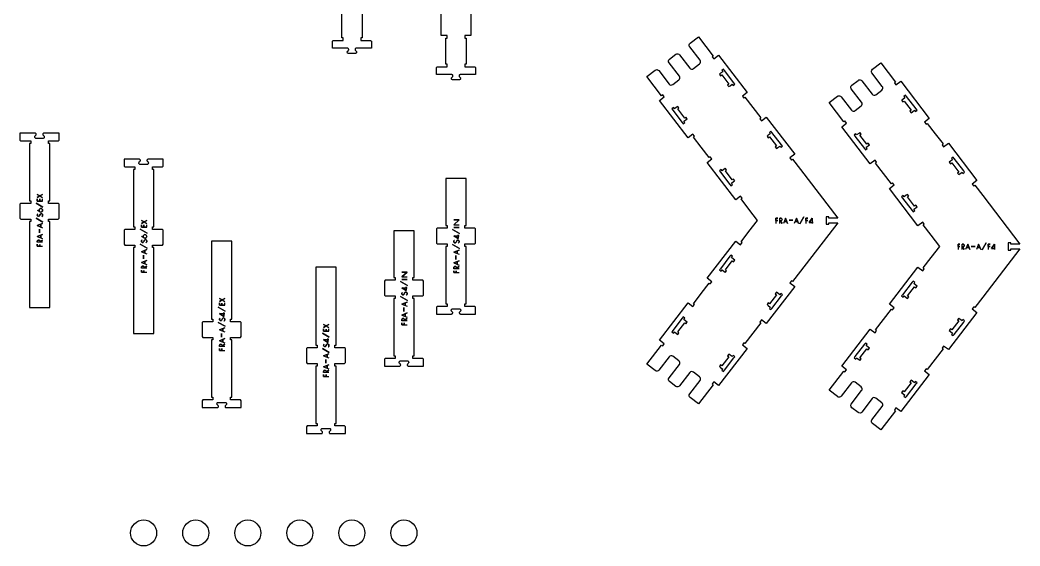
# Model space of a CAD drawing. Extents: x -8400 to 9125, y -4246 to 4193.
# Drawn here: x -6775 to -2933, y -2250 to -231 of the extents above; entities that cross this region are included whole.
import ezdxf

# ---------------------------------------------------------------- set-up
doc = ezdxf.new("R2010")
doc.units = 0
for name, color, linetype in [('CUTS', 7, 'CONTINUOUS'), ('OUTLINES', 7, 'CONTINUOUS'), ('TAGS', 7, 'CONTINUOUS')]:
    doc.layers.add(name, color=color, linetype=linetype)

msp = doc.modelspace()

# ---------------------------------------------------------------- linework, layer by layer
at = {"layer": 'CUTS', "color": 4}
for points in [[(-4069.2, -424.4), (-4072.9, -419.7), (-4079.2, -424.6), (-4075.6, -429.3), (-4083.5, -435.4), (-4088.2, -439.1), (-4083.4, -445.4), (-4078.6, -441.8), (-4051.8, -476.6), (-4056.5, -480.3), (-4051.7, -486.6), (-4046.9, -483), (-4039, -476.9), (-4035.3, -481.6), (-4029, -476.7), (-4032.6, -472)], [(-3369.2, -524.4), (-3372.9, -519.7), (-3379.2, -524.6), (-3375.6, -529.3), (-3383.5, -535.4), (-3388.2, -539.1), (-3383.4, -545.4), (-3378.6, -541.8), (-3351.8, -576.6), (-3356.5, -580.3), (-3351.7, -586.6), (-3346.9, -583), (-3339, -576.9), (-3335.3, -581.6), (-3329, -576.7), (-3332.6, -572)], [(-4230.8, -624.4), (-4227.1, -629.2), (-4220.8, -624.3), (-4224.4, -619.5), (-4216.5, -613.4), (-4211.8, -609.8), (-4216.6, -603.4), (-4221.4, -607.1), (-4248.2, -572.2), (-4243.5, -568.6), (-4248.3, -562.2), (-4253.1, -565.9), (-4261, -572), (-4264.7, -567.2), (-4271, -572.1), (-4267.4, -576.9)], [(-3886.3, -662.2), (-3890, -657.5), (-3896.3, -662.3), (-3892.6, -667.1), (-3900.6, -673.2), (-3905.3, -676.9), (-3900.4, -683.2), (-3895.7, -679.5), (-3868.9, -714.4), (-3873.6, -718.1), (-3868.7, -724.4), (-3864, -720.8), (-3856.1, -714.7), (-3852.4, -719.4), (-3846.1, -714.5), (-3849.7, -709.8)], [(-3530.8, -724.4), (-3527.1, -729.2), (-3520.8, -724.3), (-3524.4, -719.5), (-3516.5, -713.4), (-3511.8, -709.8), (-3516.6, -703.4), (-3521.4, -707.1), (-3548.2, -672.2), (-3543.5, -668.6), (-3548.3, -662.2), (-3553.1, -665.9), (-3561, -672), (-3564.7, -667.2), (-3571, -672.1), (-3567.4, -676.9)], [(-3186.3, -762.2), (-3190, -757.5), (-3196.3, -762.3), (-3192.6, -767.1), (-3200.6, -773.2), (-3205.3, -776.9), (-3200.4, -783.2), (-3195.7, -779.5), (-3168.9, -814.4), (-3173.6, -818.1), (-3168.7, -824.4), (-3164, -820.8), (-3156.1, -814.7), (-3152.4, -819.4), (-3146.1, -814.5), (-3149.7, -809.8)], [(-4047.9, -862.2), (-4044.2, -867), (-4037.9, -862.1), (-4041.5, -857.3), (-4033.6, -851.2), (-4028.9, -847.6), (-4033.7, -841.2), (-4038.5, -844.9), (-4065.3, -810), (-4060.6, -806.4), (-4065.4, -800), (-4070.2, -803.7), (-4078.1, -809.8), (-4081.8, -805), (-4088.1, -809.9), (-4084.5, -814.6)], [(-3347.9, -962.2), (-3344.2, -967), (-3337.9, -962.1), (-3341.5, -957.3), (-3333.6, -951.2), (-3328.9, -947.6), (-3333.7, -941.2), (-3338.5, -944.9), (-3365.3, -910), (-3360.6, -906.4), (-3365.4, -900), (-3370.2, -903.7), (-3378.1, -909.8), (-3381.8, -905), (-3388.1, -909.9), (-3384.5, -914.6)], [(-4084.5, -1185.4), (-4088.1, -1190.1), (-4081.8, -1195), (-4078.1, -1190.2), (-4070.2, -1196.3), (-4065.4, -1200), (-4060.6, -1193.6), (-4065.3, -1190), (-4038.5, -1155.1), (-4033.7, -1158.8), (-4028.9, -1152.4), (-4033.6, -1148.8), (-4041.5, -1142.7), (-4037.9, -1137.9), (-4044.2, -1133), (-4047.9, -1137.8)], [(-3384.5, -1285.4), (-3388.1, -1290.1), (-3381.8, -1295), (-3378.1, -1290.2), (-3370.2, -1296.3), (-3365.4, -1300), (-3360.6, -1293.6), (-3365.3, -1290), (-3338.5, -1255.1), (-3333.7, -1258.8), (-3328.9, -1252.4), (-3333.6, -1248.8), (-3341.5, -1242.7), (-3337.9, -1237.9), (-3344.2, -1233), (-3347.9, -1237.8)], [(-3849.7, -1290.2), (-3846.1, -1285.5), (-3852.4, -1280.6), (-3856.1, -1285.3), (-3864, -1279.2), (-3868.7, -1275.6), (-3873.6, -1281.9), (-3868.9, -1285.6), (-3895.7, -1320.5), (-3900.4, -1316.8), (-3905.3, -1323.1), (-3900.6, -1326.8), (-3892.6, -1332.9), (-3896.3, -1337.7), (-3890, -1342.5), (-3886.3, -1337.8)], [(-4267.4, -1423.1), (-4271, -1427.9), (-4264.7, -1432.8), (-4261, -1428), (-4253.1, -1434.1), (-4248.3, -1437.8), (-4243.5, -1431.4), (-4248.2, -1427.8), (-4221.4, -1392.9), (-4216.6, -1396.6), (-4211.8, -1390.2), (-4216.5, -1386.6), (-4224.4, -1380.5), (-4220.8, -1375.7), (-4227.1, -1370.8), (-4230.8, -1375.6)], [(-3149.7, -1390.2), (-3146.1, -1385.5), (-3152.4, -1380.6), (-3156.1, -1385.3), (-3164, -1379.2), (-3168.7, -1375.6), (-3173.6, -1381.9), (-3168.9, -1385.6), (-3195.7, -1420.5), (-3200.4, -1416.8), (-3205.3, -1423.1), (-3200.6, -1426.8), (-3192.6, -1432.9), (-3196.3, -1437.7), (-3190, -1442.5), (-3186.3, -1437.8)], [(-3567.4, -1523.1), (-3571, -1527.9), (-3564.7, -1532.8), (-3561, -1528), (-3553.1, -1534.1), (-3548.3, -1537.8), (-3543.5, -1531.4), (-3548.2, -1527.8), (-3521.4, -1492.9), (-3516.6, -1496.6), (-3511.8, -1490.2), (-3516.5, -1486.6), (-3524.4, -1480.5), (-3520.8, -1475.7), (-3527.1, -1470.8), (-3530.8, -1475.6)], [(-4032.6, -1528), (-4029, -1523.3), (-4035.3, -1518.4), (-4039, -1523.1), (-4046.9, -1517), (-4051.7, -1513.4), (-4056.5, -1519.7), (-4051.8, -1523.4), (-4078.6, -1558.2), (-4083.4, -1554.6), (-4088.2, -1560.9), (-4083.5, -1564.6), (-4075.6, -1570.7), (-4079.2, -1575.4), (-4072.9, -1580.3), (-4069.2, -1575.6)], [(-3332.6, -1628), (-3329, -1623.3), (-3335.3, -1618.4), (-3339, -1623.1), (-3346.9, -1617), (-3351.7, -1613.4), (-3356.5, -1619.7), (-3351.8, -1623.4), (-3378.6, -1658.2), (-3383.4, -1654.6), (-3388.2, -1660.9), (-3383.5, -1664.6), (-3375.6, -1670.7), (-3379.2, -1675.4), (-3372.9, -1680.3), (-3369.2, -1675.6)]]:
    msp.add_lwpolyline(points, close=True, dxfattribs=at)
at = {"layer": 'OUTLINES', "color": 5}
for points in [[(-5043, -179.9), (-5043, -289.9), (-5061, -289.9), (-5066, -289.9), (-5066, -299.9), (-5061, -299.9), (-5061, -399.9), (-5066, -399.9), (-5066, -409.9), (-5028, -409.9), (-5025, -412.9), (-5025, -439.9), (-5082.9, -439.9), (-5084.3, -440.1), (-5085.7, -440.7), (-5086.8, -441.7), (-5087.5, -442.9), (-5087.9, -444.3), (-5087.8, -445.8), (-5087.3, -447.2), (-5086.5, -448.4), (-5083.5, -451.3), (-5082.7, -452.5), (-5082.2, -453.9), (-5082.1, -455.4), (-5082.5, -456.8), (-5083.2, -458), (-5084.3, -459), (-5085.7, -459.6), (-5087.1, -459.9), (-5112.9, -459.9), (-5114.3, -459.6), (-5115.7, -459), (-5116.8, -458), (-5117.5, -456.8), (-5117.9, -455.4), (-5117.8, -453.9), (-5117.3, -452.5), (-5116.5, -451.3), (-5113.5, -448.4), (-5112.7, -447.2), (-5112.2, -445.8), (-5112.1, -444.3), (-5112.5, -442.9), (-5113.2, -441.7), (-5114.3, -440.7), (-5115.7, -440.1), (-5117.1, -439.9), (-5175, -439.9), (-5175, -412.9), (-5172, -409.9), (-5134, -409.9), (-5134, -399.9), (-5139, -399.9), (-5139, -299.9), (-5134, -299.9), (-5134, -289.9), (-5139, -289.9), (-5157, -289.9), (-5157, -179.9)], [(-5461, -199.2), (-5461, -299.2), (-5466, -299.2), (-5466, -309.2), (-5428, -309.2), (-5425, -312.2), (-5425, -339.2), (-5482.9, -339.2), (-5484.3, -339.4), (-5485.7, -340.1), (-5486.8, -341.1), (-5487.5, -342.3), (-5487.9, -343.7), (-5487.8, -345.2), (-5487.3, -346.6), (-5486.5, -347.8), (-5483.5, -350.7), (-5482.7, -351.9), (-5482.2, -353.3), (-5482.1, -354.8), (-5482.5, -356.2), (-5483.2, -357.4), (-5484.3, -358.4), (-5485.7, -359), (-5487.1, -359.2), (-5512.9, -359.2), (-5514.3, -359), (-5515.7, -358.4), (-5516.8, -357.4), (-5517.5, -356.2), (-5517.9, -354.8), (-5517.8, -353.3), (-5517.3, -351.9), (-5516.5, -350.7), (-5513.5, -347.8), (-5512.7, -346.6), (-5512.2, -345.2), (-5512.1, -343.7), (-5512.5, -342.3), (-5513.2, -341.1), (-5514.3, -340.1), (-5515.7, -339.4), (-5517.1, -339.2), (-5575, -339.2), (-5575, -312.2), (-5572, -309.2), (-5534, -309.2), (-5534, -299.2), (-5539, -299.2), (-5539, -199.2)]]:
    msp.add_lwpolyline(points, dxfattribs=at)
for points in [[(-3926.8, -1382.3), (-3932.9, -1390.2), (-3929, -1393.3), (-3959.5, -1432.9), (-3990, -1472.5), (-3993.9, -1469.5), (-4000, -1477.4), (-3981.8, -1491.4), (-4091.5, -1634.1), (-4109.8, -1620.1), (-4115.9, -1628), (-4111.9, -1631), (-4168.4, -1704.6), (-4200.3, -1680), (-4202.8, -1677.2), (-4204.2, -1673.4), (-4203.9, -1669.3), (-4202.2, -1666), (-4162.5, -1614.5), (-4160.9, -1611.1), (-4160.6, -1607.1), (-4161.9, -1603.3), (-4164.4, -1600.5), (-4187.8, -1582.5), (-4191.1, -1580.8), (-4195.1, -1580.5), (-4199, -1581.8), (-4201.8, -1584.3), (-4241.4, -1635.8), (-4244.2, -1638.3), (-4248, -1639.6), (-4252.1, -1639.3), (-4255.4, -1637.6), (-4279.6, -1619.1), (-4282.1, -1616.3), (-4283.4, -1612.4), (-4283.1, -1608.4), (-4281.4, -1605), (-4241.8, -1553.5), (-4240.1, -1550.2), (-4239.8, -1546.1), (-4241.1, -1542.3), (-4243.6, -1539.5), (-4267, -1521.5), (-4270.4, -1519.8), (-4274.4, -1519.5), (-4278.2, -1520.8), (-4281, -1523.3), (-4320.7, -1574.8), (-4323.5, -1577.3), (-4327.3, -1578.7), (-4331.4, -1578.4), (-4334.7, -1576.7), (-4366.6, -1552.1), (-4310.1, -1478.6), (-4306.1, -1481.7), (-4300, -1473.7), (-4318.2, -1459.7), (-4208.5, -1317), (-4190.2, -1331.1), (-4184.1, -1323.1), (-4188.1, -1320.1), (-4157.6, -1280.5), (-4127.1, -1240.8), (-4123.2, -1243.9), (-4117.1, -1236), (-4135.3, -1221.9), (-4025.6, -1079.3), (-4007.3, -1093.3), (-4001.2, -1085.4), (-4005.2, -1082.3), (-3974.7, -1042.7), (-3941.9, -1000), (-3974.7, -957.3), (-4005.2, -917.7), (-4001.2, -914.6), (-4007.3, -906.7), (-4025.6, -920.7), (-4135.3, -778.1), (-4117.1, -764), (-4123.2, -756.1), (-4127.1, -759.2), (-4157.6, -719.5), (-4188.1, -679.9), (-4184.1, -676.9), (-4190.2, -668.9), (-4208.5, -683), (-4318.2, -540.3), (-4300, -526.3), (-4306.1, -518.3), (-4310.1, -521.4), (-4366.6, -447.9), (-4334.7, -423.3), (-4331.4, -421.6), (-4327.3, -421.3), (-4323.5, -422.7), (-4320.7, -425.2), (-4281, -476.7), (-4278.2, -479.2), (-4274.4, -480.5), (-4270.4, -480.2), (-4267, -478.5), (-4243.6, -460.5), (-4241.1, -457.7), (-4239.8, -453.9), (-4240.1, -449.8), (-4241.8, -446.5), (-4281.4, -395), (-4283.1, -391.6), (-4283.4, -387.6), (-4282.1, -383.7), (-4279.6, -380.9), (-4255.4, -362.4), (-4252.1, -360.7), (-4248, -360.4), (-4244.2, -361.7), (-4241.4, -364.2), (-4201.8, -415.7), (-4199, -418.2), (-4195.1, -419.5), (-4191.1, -419.2), (-4187.8, -417.5), (-4164.4, -399.5), (-4161.9, -396.7), (-4160.6, -392.9), (-4160.9, -388.9), (-4162.5, -385.5), (-4202.2, -334), (-4203.9, -330.7), (-4204.2, -326.6), (-4202.8, -322.8), (-4200.3, -320), (-4168.4, -295.4), (-4111.9, -369), (-4115.9, -372), (-4109.8, -379.9), (-4091.5, -365.9), (-3981.8, -508.6), (-4000, -522.6), (-3993.9, -530.5), (-3990, -527.5), (-3959.5, -567.1), (-3929, -606.7), (-3932.9, -609.8), (-3926.8, -617.7), (-3908.6, -603.7), (-3798.9, -746.4), (-3817.1, -760.4), (-3811, -768.3), (-3807, -765.3), (-3776.6, -804.9), (-3633.4, -991), (-3668.4, -991), (-3668.4, -986), (-3678.4, -986), (-3678.4, -1014), (-3668.4, -1014), (-3668.4, -1009), (-3633.4, -1009), (-3776.6, -1195.1), (-3807, -1234.7), (-3811, -1231.7), (-3817.1, -1239.6), (-3798.9, -1253.6), (-3908.6, -1396.3)], [(-3226.8, -1482.3), (-3232.9, -1490.2), (-3229, -1493.3), (-3259.5, -1532.9), (-3290, -1572.5), (-3293.9, -1569.5), (-3300, -1577.4), (-3281.8, -1591.4), (-3391.5, -1734.1), (-3409.8, -1720.1), (-3415.9, -1728), (-3411.9, -1731), (-3468.4, -1804.6), (-3500.3, -1780), (-3502.8, -1777.2), (-3504.2, -1773.4), (-3503.9, -1769.3), (-3502.2, -1766), (-3462.5, -1714.5), (-3460.9, -1711.1), (-3460.6, -1707.1), (-3461.9, -1703.3), (-3464.4, -1700.5), (-3487.8, -1682.5), (-3491.1, -1680.8), (-3495.1, -1680.5), (-3499, -1681.8), (-3501.8, -1684.3), (-3541.4, -1735.8), (-3544.2, -1738.3), (-3548, -1739.6), (-3552.1, -1739.3), (-3555.4, -1737.6), (-3579.6, -1719.1), (-3582.1, -1716.3), (-3583.4, -1712.4), (-3583.1, -1708.4), (-3581.4, -1705), (-3541.8, -1653.5), (-3540.1, -1650.2), (-3539.8, -1646.1), (-3541.1, -1642.3), (-3543.6, -1639.5), (-3567, -1621.5), (-3570.4, -1619.8), (-3574.4, -1619.5), (-3578.2, -1620.8), (-3581, -1623.3), (-3620.7, -1674.8), (-3623.5, -1677.3), (-3627.3, -1678.7), (-3631.4, -1678.4), (-3634.7, -1676.7), (-3666.6, -1652.1), (-3610.1, -1578.6), (-3606.1, -1581.7), (-3600, -1573.7), (-3618.2, -1559.7), (-3508.5, -1417), (-3490.2, -1431.1), (-3484.1, -1423.1), (-3488.1, -1420.1), (-3457.6, -1380.5), (-3427.1, -1340.8), (-3423.2, -1343.9), (-3417.1, -1336), (-3435.3, -1321.9), (-3325.6, -1179.3), (-3307.3, -1193.3), (-3301.2, -1185.4), (-3305.2, -1182.3), (-3274.7, -1142.7), (-3241.9, -1100), (-3274.7, -1057.3), (-3305.2, -1017.7), (-3301.2, -1014.6), (-3307.3, -1006.7), (-3325.6, -1020.7), (-3435.3, -878.1), (-3417.1, -864), (-3423.2, -856.1), (-3427.1, -859.2), (-3457.6, -819.5), (-3488.1, -779.9), (-3484.1, -776.9), (-3490.2, -768.9), (-3508.5, -783), (-3618.2, -640.3), (-3600, -626.3), (-3606.1, -618.3), (-3610.1, -621.4), (-3666.6, -547.9), (-3634.7, -523.3), (-3631.4, -521.6), (-3627.3, -521.3), (-3623.5, -522.7), (-3620.7, -525.2), (-3581, -576.7), (-3578.2, -579.2), (-3574.4, -580.5), (-3570.4, -580.2), (-3567, -578.5), (-3543.6, -560.5), (-3541.1, -557.7), (-3539.8, -553.9), (-3540.1, -549.8), (-3541.8, -546.5), (-3581.4, -495), (-3583.1, -491.6), (-3583.4, -487.6), (-3582.1, -483.7), (-3579.6, -480.9), (-3555.4, -462.4), (-3552.1, -460.7), (-3548, -460.4), (-3544.2, -461.7), (-3541.4, -464.2), (-3501.8, -515.7), (-3499, -518.2), (-3495.1, -519.5), (-3491.1, -519.2), (-3487.8, -517.5), (-3464.4, -499.5), (-3461.9, -496.7), (-3460.6, -492.9), (-3460.9, -488.9), (-3462.5, -485.5), (-3502.2, -434), (-3503.9, -430.7), (-3504.2, -426.6), (-3502.8, -422.8), (-3500.3, -420), (-3468.4, -395.4), (-3411.9, -469), (-3415.9, -472), (-3409.8, -479.9), (-3391.5, -465.9), (-3281.8, -608.6), (-3300, -622.6), (-3293.9, -630.5), (-3290, -627.5), (-3259.5, -667.1), (-3229, -706.7), (-3232.9, -709.8), (-3226.8, -717.7), (-3208.6, -703.7), (-3098.9, -846.4), (-3117.1, -860.4), (-3111, -868.3), (-3107, -865.3), (-3076.6, -904.9), (-2933.4, -1091), (-2968.4, -1091), (-2968.4, -1086), (-2978.4, -1086), (-2978.4, -1114), (-2968.4, -1114), (-2968.4, -1109), (-2933.4, -1109), (-3076.6, -1295.1), (-3107, -1334.7), (-3111, -1331.7), (-3117.1, -1339.6), (-3098.9, -1353.6), (-3208.6, -1496.3)], [(-6772, -694.7), (-6734, -694.7), (-6734, -704.7), (-6739, -704.7), (-6739, -924.7), (-6734, -924.7), (-6734, -934.7), (-6772, -934.7), (-6775, -937.7), (-6775, -991.7), (-6772, -994.7), (-6734, -994.7), (-6734, -1004.7), (-6739, -1004.7), (-6739, -1334), (-6661, -1334), (-6661, -1004.7), (-6666, -1004.7), (-6666, -994.7), (-6628, -994.7), (-6625, -991.7), (-6625, -937.7), (-6628, -934.7), (-6666, -934.7), (-6666, -924.7), (-6661, -924.7), (-6661, -704.7), (-6666, -704.7), (-6666, -694.7), (-6628, -694.7), (-6625, -691.7), (-6625, -665.2), (-6682.9, -665.2), (-6684.2, -665.4), (-6685.4, -666), (-6686.4, -666.9), (-6687.1, -668), (-6687.4, -669.3), (-6687.3, -670.6), (-6686.9, -671.9), (-6686.1, -672.9), (-6683.2, -675.8), (-6682.2, -677.1), (-6681.7, -678.7), (-6681.6, -680.3), (-6682, -681.8), (-6682.8, -683.2), (-6684, -684.3), (-6685.5, -685), (-6687.1, -685.2), (-6712.9, -685.2), (-6714.5, -685), (-6716, -684.3), (-6717.2, -683.2), (-6718, -681.8), (-6718.4, -680.3), (-6718.3, -678.7), (-6717.8, -677.1), (-6716.8, -675.8), (-6713.9, -672.9), (-6713.1, -671.9), (-6712.7, -670.6), (-6712.6, -669.3), (-6712.9, -668), (-6713.6, -666.9), (-6714.6, -666), (-6715.8, -665.4), (-6717.1, -665.2), (-6775, -665.2), (-6775, -691.7)], [(-6372, -794.7), (-6334, -794.7), (-6334, -804.7), (-6339, -804.7), (-6339, -1024.7), (-6334, -1024.7), (-6334, -1034.7), (-6372, -1034.7), (-6375, -1037.7), (-6375, -1091.7), (-6372, -1094.7), (-6334, -1094.7), (-6334, -1104.7), (-6339, -1104.7), (-6339, -1433.9), (-6261, -1433.9), (-6261, -1104.7), (-6266, -1104.7), (-6266, -1094.7), (-6228, -1094.7), (-6225, -1091.7), (-6225, -1037.7), (-6228, -1034.7), (-6266, -1034.7), (-6266, -1024.7), (-6261, -1024.7), (-6261, -804.7), (-6266, -804.7), (-6266, -794.7), (-6228, -794.7), (-6225, -791.7), (-6225, -765.2), (-6282.9, -765.2), (-6284.2, -765.4), (-6285.4, -765.9), (-6286.4, -766.9), (-6287.1, -768), (-6287.4, -769.2), (-6287.3, -770.6), (-6286.9, -771.8), (-6286.1, -772.9), (-6283.2, -775.8), (-6282.2, -777.1), (-6281.7, -778.6), (-6281.6, -780.3), (-6282, -781.8), (-6282.8, -783.1), (-6284, -784.3), (-6285.5, -785), (-6287.1, -785.2), (-6312.9, -785.2), (-6314.5, -785), (-6316, -784.3), (-6317.2, -783.1), (-6318, -781.8), (-6318.4, -780.3), (-6318.3, -778.6), (-6317.8, -777.1), (-6316.8, -775.8), (-6313.9, -772.9), (-6313.1, -771.8), (-6312.7, -770.6), (-6312.6, -769.2), (-6312.9, -768), (-6313.6, -766.9), (-6314.6, -765.9), (-6315.8, -765.4), (-6317.1, -765.2), (-6375, -765.2), (-6375, -791.7)], [(-5175, -1087), (-5172, -1090), (-5134, -1090), (-5134, -1100), (-5139, -1100), (-5139, -1320), (-5134, -1320), (-5134, -1330), (-5172, -1330), (-5175, -1333), (-5175, -1359.5), (-5117.1, -1359.5), (-5115.8, -1359.3), (-5114.6, -1358.7), (-5113.6, -1357.8), (-5112.9, -1356.7), (-5112.6, -1355.5), (-5112.7, -1354.1), (-5113.1, -1352.8), (-5113.9, -1351.8), (-5116.8, -1348.9), (-5117.8, -1347.6), (-5118.3, -1346.1), (-5118.4, -1344.4), (-5118, -1342.9), (-5117.2, -1341.5), (-5116, -1340.4), (-5114.5, -1339.7), (-5112.9, -1339.5), (-5087.1, -1339.5), (-5085.5, -1339.7), (-5084, -1340.4), (-5082.8, -1341.5), (-5082, -1342.9), (-5081.6, -1344.4), (-5081.7, -1346.1), (-5082.2, -1347.6), (-5083.2, -1348.9), (-5086.1, -1351.8), (-5086.9, -1352.8), (-5087.3, -1354.1), (-5087.4, -1355.5), (-5087.1, -1356.7), (-5086.4, -1357.8), (-5085.4, -1358.7), (-5084.2, -1359.3), (-5082.9, -1359.5), (-5025, -1359.5), (-5025, -1333), (-5028, -1330), (-5066, -1330), (-5066, -1320), (-5061, -1320), (-5061, -1100), (-5066, -1100), (-5066, -1090), (-5028, -1090), (-5025, -1087), (-5025, -1033), (-5028, -1030), (-5066, -1030), (-5066, -1020), (-5061, -1020), (-5061, -839.6), (-5139, -839.6), (-5139, -1020), (-5134, -1020), (-5134, -1030), (-5172, -1030), (-5175, -1033)], [(-5375, -1286.9), (-5372, -1289.9), (-5334, -1289.9), (-5334, -1299.9), (-5339, -1299.9), (-5339, -1519.9), (-5334, -1519.9), (-5334, -1529.9), (-5372, -1529.9), (-5375, -1532.9), (-5375, -1559.4), (-5317.1, -1559.4), (-5315.8, -1559.2), (-5314.6, -1558.7), (-5313.6, -1557.7), (-5312.9, -1556.6), (-5312.6, -1555.4), (-5312.7, -1554), (-5313.1, -1552.8), (-5313.9, -1551.7), (-5316.8, -1548.8), (-5317.8, -1547.5), (-5318.3, -1546), (-5318.4, -1544.3), (-5318, -1542.8), (-5317.2, -1541.4), (-5316, -1540.3), (-5314.5, -1539.6), (-5312.9, -1539.4), (-5287.1, -1539.4), (-5285.5, -1539.6), (-5284, -1540.3), (-5282.8, -1541.4), (-5282, -1542.8), (-5281.6, -1544.3), (-5281.7, -1546), (-5282.2, -1547.5), (-5283.2, -1548.8), (-5286.1, -1551.7), (-5286.9, -1552.8), (-5287.3, -1554), (-5287.4, -1555.4), (-5287.1, -1556.6), (-5286.4, -1557.7), (-5285.4, -1558.7), (-5284.2, -1559.2), (-5282.9, -1559.4), (-5225, -1559.4), (-5225, -1532.9), (-5228, -1529.9), (-5266, -1529.9), (-5266, -1519.9), (-5261, -1519.9), (-5261, -1299.9), (-5266, -1299.9), (-5266, -1289.9), (-5228, -1289.9), (-5225, -1286.9), (-5225, -1232.9), (-5228, -1229.9), (-5266, -1229.9), (-5266, -1219.9), (-5261, -1219.9), (-5261, -1039.5), (-5339, -1039.5), (-5339, -1219.9), (-5334, -1219.9), (-5334, -1229.9), (-5372, -1229.9), (-5375, -1232.9)], [(-5987.1, -1716), (-5986.4, -1717.1), (-5985.4, -1718), (-5984.2, -1718.6), (-5982.9, -1718.7), (-5925, -1718.7), (-5925, -1692.2), (-5928, -1689.2), (-5966, -1689.2), (-5966, -1679.2), (-5961, -1679.2), (-5961, -1459.2), (-5966, -1459.2), (-5966, -1449.2), (-5928, -1449.2), (-5925, -1446.2), (-5925, -1392.2), (-5928, -1389.2), (-5966, -1389.2), (-5966, -1379.2), (-5961, -1379.2), (-5961, -1080.1), (-6039, -1080.1), (-6039, -1379.2), (-6034, -1379.2), (-6034, -1389.2), (-6072, -1389.2), (-6075, -1392.2), (-6075, -1446.2), (-6072, -1449.2), (-6034, -1449.2), (-6034, -1459.2), (-6039, -1459.2), (-6039, -1679.2), (-6034, -1679.2), (-6034, -1689.2), (-6072, -1689.2), (-6075, -1692.2), (-6075, -1718.7), (-6017.1, -1718.7), (-6015.8, -1718.6), (-6014.6, -1718), (-6013.6, -1717.1), (-6012.9, -1716), (-6012.6, -1714.7), (-6012.7, -1713.4), (-6013.1, -1712.1), (-6013.9, -1711.1), (-6016.8, -1708.1), (-6017.8, -1706.9), (-6018.3, -1705.3), (-6018.4, -1703.7), (-6018, -1702.1), (-6017.2, -1700.8), (-6016, -1699.7), (-6014.5, -1699), (-6012.9, -1698.7), (-5987.1, -1698.7), (-5985.5, -1699), (-5984, -1699.7), (-5982.8, -1700.8), (-5982, -1702.1), (-5981.6, -1703.7), (-5981.7, -1705.3), (-5982.2, -1706.9), (-5983.2, -1708.1), (-5986.1, -1711.1), (-5986.9, -1712.1), (-5987.3, -1713.4), (-5987.4, -1714.7)], [(-5587.1, -1815.9), (-5586.4, -1817), (-5585.4, -1817.9), (-5584.2, -1818.5), (-5582.9, -1818.7), (-5525, -1818.7), (-5525, -1792.2), (-5528, -1789.2), (-5566, -1789.2), (-5566, -1779.2), (-5561, -1779.2), (-5561, -1559.2), (-5566, -1559.2), (-5566, -1549.2), (-5528, -1549.2), (-5525, -1546.2), (-5525, -1492.2), (-5528, -1489.2), (-5566, -1489.2), (-5566, -1479.2), (-5561, -1479.2), (-5561, -1180.1), (-5639, -1180.1), (-5639, -1479.2), (-5634, -1479.2), (-5634, -1489.2), (-5672, -1489.2), (-5675, -1492.2), (-5675, -1546.2), (-5672, -1549.2), (-5634, -1549.2), (-5634, -1559.2), (-5639, -1559.2), (-5639, -1779.2), (-5634, -1779.2), (-5634, -1789.2), (-5672, -1789.2), (-5675, -1792.2), (-5675, -1818.7), (-5617.1, -1818.7), (-5615.8, -1818.5), (-5614.6, -1817.9), (-5613.6, -1817), (-5612.9, -1815.9), (-5612.6, -1814.7), (-5612.7, -1813.3), (-5613.1, -1812.1), (-5613.9, -1811), (-5616.8, -1808.1), (-5617.8, -1806.8), (-5618.3, -1805.3), (-5618.4, -1803.6), (-5618, -1802.1), (-5617.2, -1800.7), (-5616, -1799.6), (-5614.5, -1798.9), (-5612.9, -1798.7), (-5587.1, -1798.7), (-5585.5, -1798.9), (-5584, -1799.6), (-5582.8, -1800.7), (-5582, -1802.1), (-5581.6, -1803.6), (-5581.7, -1805.3), (-5582.2, -1806.8), (-5583.2, -1808.1), (-5586.1, -1811), (-5586.9, -1812.1), (-5587.3, -1813.3), (-5587.4, -1814.7)]]:
    msp.add_lwpolyline(points, close=True, dxfattribs=at)
for centre in [(-6300, -2200), (-6100, -2200), (-5900, -2200), (-5700, -2200), (-5500, -2200), (-5300, -2200)]:
    msp.add_circle(centre, 50, dxfattribs=at)
at = {"layer": 'TAGS', "color": 2}
for points in [[(-6698.6, -905.9), (-6688, -900), (-6698.6, -905.9), (-6708.5, -900), (-6698.6, -905.9), (-6708.5, -912), (-6698.6, -905.9), (-6688, -912)], [(-6688, -926), (-6699.4, -926), (-6699.4, -917.8), (-6699.4, -926), (-6708.5, -926), (-6708.5, -917.1), (-6708.5, -926), (-6688, -926), (-6688, -917.1)], [(-6708.5, -960.4), (-6703.9, -963.6), (-6702.2, -964.9), (-6700.5, -966), (-6699.3, -966.9), (-6698.6, -967.4), (-6694.9, -968.3), (-6692.2, -967.8), (-6690, -966.3), (-6688.5, -964.1), (-6688, -961.4), (-6688.5, -958.7), (-6690, -956.5), (-6692.2, -955), (-6694.9, -954.5), (-6697.7, -955), (-6699.9, -956.5), (-6701.3, -958.7), (-6701.9, -961.4), (-6701, -964.9), (-6698.6, -967.4), (-6701, -964.9), (-6701.9, -961.4), (-6701.3, -958.7), (-6699.9, -956.5), (-6697.7, -955), (-6694.9, -954.5), (-6692.2, -955), (-6690, -956.5), (-6688.5, -958.7), (-6688, -961.4), (-6688.5, -964.1), (-6690, -966.3), (-6692.2, -967.8), (-6694.9, -968.3), (-6698.6, -967.4), (-6699.3, -966.9), (-6700.5, -966), (-6702.2, -964.9), (-6703.9, -963.6)], [(-6691.4, -986), (-6689.9, -985), (-6688.8, -983.8), (-6688.2, -982.2), (-6688, -980.1), (-6688.2, -977.9), (-6689.1, -976), (-6690.6, -974.6), (-6692.6, -974.1), (-6694.6, -974.4), (-6696, -975.1), (-6696.8, -976.1), (-6697.4, -977.1), (-6699.7, -981.7), (-6700.4, -982.9), (-6701.3, -983.8), (-6702.4, -984.4), (-6703.8, -984.7), (-6705.4, -984.4), (-6707, -983.5), (-6708.1, -981.9), (-6708.5, -979.7), (-6708.2, -977.6), (-6707.4, -976.2), (-6706.4, -975.2), (-6707.4, -976.2), (-6708.2, -977.6), (-6708.5, -979.7), (-6708.1, -981.9), (-6707, -983.5), (-6705.4, -984.4), (-6703.8, -984.7), (-6702.4, -984.4), (-6701.3, -983.8), (-6700.4, -982.9), (-6699.7, -981.7), (-6697.4, -977.1), (-6696.8, -976.1), (-6696, -975.1), (-6694.6, -974.4), (-6692.6, -974.1), (-6690.6, -974.6), (-6689.1, -976), (-6688.2, -977.9), (-6688, -980.1), (-6688.2, -982.2), (-6688.8, -983.8), (-6689.9, -985)], [(-5108.5, -1016.9), (-5088, -998.4), (-5108.5, -998.4), (-5088, -998.4), (-5108.5, -1016.9), (-5088, -1016.9)], [(-3871.5, -1000.6), (-3864.3, -1000.6), (-3871.5, -1000.6), (-3871.5, -991.5), (-3863.9, -991.5), (-3871.5, -991.5), (-3871.5, -1012)], [(-3856.2, -1012), (-3856.2, -991.5), (-3852.6, -991.5), (-3850.7, -991.8), (-3849.1, -992.7), (-3848, -994.3), (-3847.6, -996.6), (-3848.1, -998.9), (-3849.5, -1000.6), (-3851.2, -1001.6), (-3852.6, -1001.9), (-3856.2, -1001.9), (-3852.6, -1001.9), (-3851.2, -1001.6), (-3849.5, -1000.6), (-3848.1, -998.9), (-3847.6, -996.6), (-3848, -994.3), (-3849.1, -992.7), (-3850.7, -991.8), (-3852.6, -991.5), (-3856.2, -991.5)], [(-3834.2, -991.5), (-3826.1, -1012), (-3834.2, -991.5), (-3842.2, -1012)], [(-3792.5, -991.5), (-3784.4, -1012), (-3792.5, -991.5), (-3800.5, -1012)], [(-3755.8, -1000.6), (-3748.6, -1000.6), (-3755.8, -1000.6), (-3755.8, -991.5), (-3748.2, -991.5), (-3755.8, -991.5), (-3755.8, -1012)], [(-3731.8, -991.5), (-3742.9, -1008.2), (-3728.5, -1008.2), (-3742.9, -1008.2), (-3731.8, -991.5), (-3731.8, -1012)], [(-6708.5, -1020.2), (-6688, -1012.2), (-6708.5, -1020.2), (-6688, -1028.2)], [(-6298.6, -1005.9), (-6288, -999.9), (-6298.6, -1005.9), (-6308.5, -999.9), (-6298.6, -1005.9), (-6308.5, -1011.9), (-6298.6, -1005.9), (-6288, -1011.9)], [(-6288, -1026), (-6299.4, -1026), (-6299.4, -1017.7), (-6299.4, -1026), (-6308.5, -1026), (-6308.5, -1017.1), (-6308.5, -1026), (-6288, -1026), (-6288, -1017.1)], [(-6708.5, -1061.9), (-6688, -1053.9), (-6708.5, -1061.9), (-6688, -1069.9)], [(-6688, -1084), (-6708.5, -1084), (-6708.5, -1080.4), (-6708.2, -1078.4), (-6707.3, -1076.8), (-6705.7, -1075.7), (-6703.4, -1075.3), (-6701.1, -1075.9), (-6699.4, -1077.3), (-6698.4, -1078.9), (-6698.1, -1080.4), (-6698.1, -1084), (-6698.1, -1080.4), (-6698.4, -1078.9), (-6699.4, -1077.3), (-6701.1, -1075.9), (-6703.4, -1075.3), (-6705.7, -1075.7), (-6707.3, -1076.8), (-6708.2, -1078.4), (-6708.5, -1080.4), (-6708.5, -1084)], [(-6308.5, -1060.3), (-6303.9, -1063.6), (-6302.2, -1064.8), (-6300.5, -1066), (-6299.3, -1066.9), (-6298.6, -1067.3), (-6294.9, -1068.3), (-6292.2, -1067.7), (-6290, -1066.3), (-6288.5, -1064.1), (-6288, -1061.4), (-6288.5, -1058.7), (-6290, -1056.5), (-6292.2, -1055), (-6294.9, -1054.4), (-6297.7, -1055), (-6299.9, -1056.5), (-6301.3, -1058.7), (-6301.9, -1061.4), (-6301, -1064.8), (-6298.6, -1067.3), (-6301, -1064.8), (-6301.9, -1061.4), (-6301.3, -1058.7), (-6299.9, -1056.5), (-6297.7, -1055), (-6294.9, -1054.4), (-6292.2, -1055), (-6290, -1056.5), (-6288.5, -1058.7), (-6288, -1061.4), (-6288.5, -1064.1), (-6290, -1066.3), (-6292.2, -1067.7), (-6294.9, -1068.3), (-6298.6, -1067.3), (-6299.3, -1066.9), (-6300.5, -1066), (-6302.2, -1064.8), (-6303.9, -1063.6)], [(-6291.4, -1085.9), (-6289.9, -1084.9), (-6288.8, -1083.7), (-6288.2, -1082.2), (-6288, -1080.1), (-6288.2, -1077.9), (-6289.1, -1075.9), (-6290.6, -1074.6), (-6292.6, -1074), (-6294.6, -1074.3), (-6296, -1075.1), (-6296.8, -1076.1), (-6297.4, -1077.1), (-6299.7, -1081.7), (-6300.4, -1082.8), (-6301.3, -1083.8), (-6302.4, -1084.4), (-6303.8, -1084.6), (-6305.4, -1084.4), (-6307, -1083.5), (-6308.1, -1081.9), (-6308.5, -1079.7), (-6308.2, -1077.6), (-6307.4, -1076.2), (-6306.4, -1075.1), (-6307.4, -1076.2), (-6308.2, -1077.6), (-6308.5, -1079.7), (-6308.1, -1081.9), (-6307, -1083.5), (-6305.4, -1084.4), (-6303.8, -1084.6), (-6302.4, -1084.4), (-6301.3, -1083.8), (-6300.4, -1082.8), (-6299.7, -1081.7), (-6297.4, -1077.1), (-6296.8, -1076.1), (-6296, -1075.1), (-6294.6, -1074.3), (-6292.6, -1074), (-6290.6, -1074.6), (-6289.1, -1075.9), (-6288.2, -1077.9), (-6288, -1080.1), (-6288.2, -1082.2), (-6288.8, -1083.7), (-6289.9, -1084.9)], [(-5108.5, -1058.7), (-5091.8, -1069.8), (-5091.8, -1055.4), (-5091.8, -1069.8), (-5108.5, -1058.7), (-5088, -1058.7)], [(-5091.4, -1087.4), (-5089.9, -1086.5), (-5088.8, -1085.3), (-5088.2, -1083.7), (-5088, -1081.6), (-5088.2, -1079.4), (-5089.1, -1077.5), (-5090.6, -1076.1), (-5092.6, -1075.6), (-5094.6, -1075.8), (-5096, -1076.6), (-5096.8, -1077.6), (-5097.4, -1078.6), (-5099.7, -1083.2), (-5100.4, -1084.4), (-5101.3, -1085.3), (-5102.4, -1085.9), (-5103.8, -1086.2), (-5105.4, -1085.9), (-5107, -1085), (-5108.1, -1083.4), (-5108.5, -1081.2), (-5108.2, -1079.1), (-5107.4, -1077.7), (-5106.4, -1076.6), (-5107.4, -1077.7), (-5108.2, -1079.1), (-5108.5, -1081.2), (-5108.1, -1083.4), (-5107, -1085), (-5105.4, -1085.9), (-5103.8, -1086.2), (-5102.4, -1085.9), (-5101.3, -1085.3), (-5100.4, -1084.4), (-5099.7, -1083.2), (-5097.4, -1078.6), (-5096.8, -1077.6), (-5096, -1076.6), (-5094.6, -1075.8), (-5092.6, -1075.6), (-5090.6, -1076.1), (-5089.1, -1077.5), (-5088.2, -1079.4), (-5088, -1081.6), (-5088.2, -1083.7), (-5088.8, -1085.3), (-5089.9, -1086.5)], [(-6699.4, -1099.2), (-6699.4, -1092), (-6699.4, -1099.2), (-6708.5, -1099.2), (-6708.5, -1091.7), (-6708.5, -1099.2), (-6688, -1099.2)], [(-6308.5, -1120.2), (-6288, -1112.1), (-6308.5, -1120.2), (-6288, -1128.2)], [(-5108.5, -1121.7), (-5088, -1113.7), (-5108.5, -1121.7), (-5088, -1129.7)], [(-3171.5, -1100.6), (-3164.3, -1100.6), (-3171.5, -1100.6), (-3171.5, -1091.5), (-3163.9, -1091.5), (-3171.5, -1091.5), (-3171.5, -1112)], [(-3156.2, -1112), (-3156.2, -1091.5), (-3152.6, -1091.5), (-3150.7, -1091.8), (-3149.1, -1092.7), (-3148, -1094.3), (-3147.6, -1096.6), (-3148.1, -1098.9), (-3149.5, -1100.6), (-3151.2, -1101.6), (-3152.6, -1101.9), (-3156.2, -1101.9), (-3152.6, -1101.9), (-3151.2, -1101.6), (-3149.5, -1100.6), (-3148.1, -1098.9), (-3147.6, -1096.6), (-3148, -1094.3), (-3149.1, -1092.7), (-3150.7, -1091.8), (-3152.6, -1091.5), (-3156.2, -1091.5)], [(-3134.2, -1091.5), (-3126.1, -1112), (-3134.2, -1091.5), (-3142.2, -1112)], [(-3092.5, -1091.5), (-3084.4, -1112), (-3092.5, -1091.5), (-3100.5, -1112)], [(-3055.8, -1100.6), (-3048.6, -1100.6), (-3055.8, -1100.6), (-3055.8, -1091.5), (-3048.2, -1091.5), (-3055.8, -1091.5), (-3055.8, -1112)], [(-3031.8, -1091.5), (-3042.9, -1108.2), (-3028.5, -1108.2), (-3042.9, -1108.2), (-3031.8, -1091.5), (-3031.8, -1112)], [(-6308.5, -1161.9), (-6288, -1153.8), (-6308.5, -1161.9), (-6288, -1169.9)], [(-6288, -1183.9), (-6308.5, -1183.9), (-6308.5, -1180.3), (-6308.2, -1178.4), (-6307.3, -1176.8), (-6305.7, -1175.7), (-6303.4, -1175.3), (-6301.1, -1175.8), (-6299.4, -1177.2), (-6298.4, -1178.9), (-6298.1, -1180.3), (-6298.1, -1183.9), (-6298.1, -1180.3), (-6298.4, -1178.9), (-6299.4, -1177.2), (-6301.1, -1175.8), (-6303.4, -1175.3), (-6305.7, -1175.7), (-6307.3, -1176.8), (-6308.2, -1178.4), (-6308.5, -1180.3), (-6308.5, -1183.9)], [(-5108.5, -1163.4), (-5088, -1155.4), (-5108.5, -1163.4), (-5088, -1171.4)], [(-5088, -1185.5), (-5108.5, -1185.5), (-5108.5, -1181.9), (-5108.2, -1179.9), (-5107.3, -1178.3), (-5105.7, -1177.2), (-5103.4, -1176.8), (-5101.1, -1177.4), (-5099.4, -1178.8), (-5098.4, -1180.4), (-5098.1, -1181.9), (-5098.1, -1185.5), (-5098.1, -1181.9), (-5098.4, -1180.4), (-5099.4, -1178.8), (-5101.1, -1177.4), (-5103.4, -1176.8), (-5105.7, -1177.2), (-5107.3, -1178.3), (-5108.2, -1179.9), (-5108.5, -1181.9), (-5108.5, -1185.5)], [(-6299.4, -1199.2), (-6299.4, -1192), (-6299.4, -1199.2), (-6308.5, -1199.2), (-6308.5, -1191.6), (-6308.5, -1199.2), (-6288, -1199.2)], [(-5308.5, -1216.9), (-5288, -1198.3), (-5308.5, -1198.3), (-5288, -1198.3), (-5308.5, -1216.9), (-5288, -1216.9)], [(-5099.4, -1200.7), (-5099.4, -1193.5), (-5099.4, -1200.7), (-5108.5, -1200.7), (-5108.5, -1193.2), (-5108.5, -1200.7), (-5088, -1200.7)], [(-5308.5, -1258.6), (-5291.8, -1269.7), (-5291.8, -1255.3), (-5291.8, -1269.7), (-5308.5, -1258.6), (-5288, -1258.6)], [(-5998.6, -1305.5), (-5988, -1299.5), (-5998.6, -1305.5), (-6008.5, -1299.5), (-5998.6, -1305.5), (-6008.5, -1311.5), (-5998.6, -1305.5), (-5988, -1311.5)], [(-5291.4, -1287.4), (-5289.9, -1286.4), (-5288.8, -1285.2), (-5288.2, -1283.6), (-5288, -1281.6), (-5288.2, -1279.3), (-5289.1, -1277.4), (-5290.6, -1276.1), (-5292.6, -1275.5), (-5294.6, -1275.8), (-5296, -1276.5), (-5296.8, -1277.6), (-5297.4, -1278.5), (-5299.7, -1283.1), (-5300.4, -1284.3), (-5301.3, -1285.2), (-5302.4, -1285.8), (-5303.8, -1286.1), (-5305.4, -1285.8), (-5307, -1284.9), (-5308.1, -1283.3), (-5308.5, -1281.2), (-5308.2, -1279), (-5307.4, -1277.6), (-5306.4, -1276.6), (-5307.4, -1277.6), (-5308.2, -1279), (-5308.5, -1281.2), (-5308.1, -1283.3), (-5307, -1284.9), (-5305.4, -1285.8), (-5303.8, -1286.1), (-5302.4, -1285.8), (-5301.3, -1285.2), (-5300.4, -1284.3), (-5299.7, -1283.1), (-5297.4, -1278.5), (-5296.8, -1277.6), (-5296, -1276.5), (-5294.6, -1275.8), (-5292.6, -1275.5), (-5290.6, -1276.1), (-5289.1, -1277.4), (-5288.2, -1279.3), (-5288, -1281.6), (-5288.2, -1283.6), (-5288.8, -1285.2), (-5289.9, -1286.4)], [(-5988, -1325.6), (-5999.4, -1325.6), (-5999.4, -1317.3), (-5999.4, -1325.6), (-6008.5, -1325.6), (-6008.5, -1316.7), (-6008.5, -1325.6), (-5988, -1325.6), (-5988, -1316.7)], [(-5308.5, -1321.6), (-5288, -1313.6), (-5308.5, -1321.6), (-5288, -1329.6)], [(-6008.5, -1357.4), (-5991.8, -1368.5), (-5991.8, -1354.1), (-5991.8, -1368.5), (-6008.5, -1357.4), (-5988, -1357.4)], [(-5991.4, -1386.1), (-5989.9, -1385.1), (-5988.8, -1383.9), (-5988.2, -1382.3), (-5988, -1380.3), (-5988.2, -1378), (-5989.1, -1376.1), (-5990.6, -1374.8), (-5992.6, -1374.2), (-5994.6, -1374.5), (-5996, -1375.3), (-5996.8, -1376.3), (-5997.4, -1377.2), (-5999.7, -1381.8), (-6000.4, -1383), (-6001.3, -1383.9), (-6002.4, -1384.6), (-6003.8, -1384.8), (-6005.4, -1384.5), (-6007, -1383.6), (-6008.1, -1382.1), (-6008.5, -1379.9), (-6008.2, -1377.8), (-6007.4, -1376.3), (-6006.4, -1375.3), (-6007.4, -1376.3), (-6008.2, -1377.8), (-6008.5, -1379.9), (-6008.1, -1382.1), (-6007, -1383.6), (-6005.4, -1384.5), (-6003.8, -1384.8), (-6002.4, -1384.6), (-6001.3, -1383.9), (-6000.4, -1383), (-5999.7, -1381.8), (-5997.4, -1377.2), (-5996.8, -1376.3), (-5996, -1375.3), (-5994.6, -1374.5), (-5992.6, -1374.2), (-5990.6, -1374.8), (-5989.1, -1376.1), (-5988.2, -1378), (-5988, -1380.3), (-5988.2, -1382.3), (-5988.8, -1383.9), (-5989.9, -1385.1)], [(-5308.5, -1363.3), (-5288, -1355.3), (-5308.5, -1363.3), (-5288, -1371.3)], [(-5288, -1385.4), (-5308.5, -1385.4), (-5308.5, -1381.8), (-5308.2, -1379.9), (-5307.3, -1378.3), (-5305.7, -1377.1), (-5303.4, -1376.7), (-5301.1, -1377.3), (-5299.4, -1378.7), (-5298.4, -1380.3), (-5298.1, -1381.8), (-5298.1, -1385.4), (-5298.1, -1381.8), (-5298.4, -1380.3), (-5299.4, -1378.7), (-5301.1, -1377.3), (-5303.4, -1376.7), (-5305.7, -1377.1), (-5307.3, -1378.3), (-5308.2, -1379.9), (-5308.5, -1381.8), (-5308.5, -1385.4)], [(-6008.5, -1420.3), (-5988, -1412.3), (-6008.5, -1420.3), (-5988, -1428.4)], [(-5598.6, -1405.4), (-5588, -1399.5), (-5598.6, -1405.4), (-5608.5, -1399.5), (-5598.6, -1405.4), (-5608.5, -1411.5), (-5598.6, -1405.4), (-5588, -1411.5)], [(-5588, -1425.5), (-5599.4, -1425.5), (-5599.4, -1417.3), (-5599.4, -1425.5), (-5608.5, -1425.5), (-5608.5, -1416.6), (-5608.5, -1425.5), (-5588, -1425.5), (-5588, -1416.6)], [(-5299.4, -1400.6), (-5299.4, -1393.4), (-5299.4, -1400.6), (-5308.5, -1400.6), (-5308.5, -1393.1), (-5308.5, -1400.6), (-5288, -1400.6)], [(-6008.5, -1462), (-5988, -1454), (-6008.5, -1462), (-5988, -1470)], [(-5608.5, -1457.3), (-5591.8, -1468.4), (-5591.8, -1454), (-5591.8, -1468.4), (-5608.5, -1457.3), (-5588, -1457.3)], [(-5988, -1484.1), (-6008.5, -1484.1), (-6008.5, -1480.5), (-6008.2, -1478.6), (-6007.3, -1477), (-6005.7, -1475.9), (-6003.4, -1475.4), (-6001.1, -1476), (-5999.4, -1477.4), (-5998.4, -1479.1), (-5998.1, -1480.5), (-5998.1, -1484.1), (-5998.1, -1480.5), (-5998.4, -1479.1), (-5999.4, -1477.4), (-6001.1, -1476), (-6003.4, -1475.4), (-6005.7, -1475.9), (-6007.3, -1477), (-6008.2, -1478.6), (-6008.5, -1480.5), (-6008.5, -1484.1)], [(-5999.4, -1499.4), (-5999.4, -1492.1), (-5999.4, -1499.4), (-6008.5, -1499.4), (-6008.5, -1491.8), (-6008.5, -1499.4), (-5988, -1499.4)], [(-5591.4, -1486), (-5589.9, -1485.1), (-5588.8, -1483.9), (-5588.2, -1482.3), (-5588, -1480.2), (-5588.2, -1478), (-5589.1, -1476.1), (-5590.6, -1474.7), (-5592.6, -1474.2), (-5594.6, -1474.4), (-5596, -1475.2), (-5596.8, -1476.2), (-5597.4, -1477.2), (-5599.7, -1481.8), (-5600.4, -1483), (-5601.3, -1483.9), (-5602.4, -1484.5), (-5603.8, -1484.8), (-5605.4, -1484.5), (-5607, -1483.6), (-5608.1, -1482), (-5608.5, -1479.8), (-5608.2, -1477.7), (-5607.4, -1476.3), (-5606.4, -1475.2), (-5607.4, -1476.3), (-5608.2, -1477.7), (-5608.5, -1479.8), (-5608.1, -1482), (-5607, -1483.6), (-5605.4, -1484.5), (-5603.8, -1484.8), (-5602.4, -1484.5), (-5601.3, -1483.9), (-5600.4, -1483), (-5599.7, -1481.8), (-5597.4, -1477.2), (-5596.8, -1476.2), (-5596, -1475.2), (-5594.6, -1474.4), (-5592.6, -1474.2), (-5590.6, -1474.7), (-5589.1, -1476.1), (-5588.2, -1478), (-5588, -1480.2), (-5588.2, -1482.3), (-5588.8, -1483.9), (-5589.9, -1485.1)], [(-5608.5, -1520.3), (-5588, -1512.3), (-5608.5, -1520.3), (-5588, -1528.3)], [(-5608.5, -1562), (-5588, -1554), (-5608.5, -1562), (-5588, -1570)], [(-5588, -1584), (-5608.5, -1584), (-5608.5, -1580.5), (-5608.2, -1578.5), (-5607.3, -1576.9), (-5605.7, -1575.8), (-5603.4, -1575.4), (-5601.1, -1576), (-5599.4, -1577.4), (-5598.4, -1579), (-5598.1, -1580.5), (-5598.1, -1584), (-5598.1, -1580.5), (-5598.4, -1579), (-5599.4, -1577.4), (-5601.1, -1576), (-5603.4, -1575.4), (-5605.7, -1575.8), (-5607.3, -1576.9), (-5608.2, -1578.5), (-5608.5, -1580.5), (-5608.5, -1584)], [(-5599.4, -1599.3), (-5599.4, -1592.1), (-5599.4, -1599.3), (-5608.5, -1599.3), (-5608.5, -1591.8), (-5608.5, -1599.3), (-5588, -1599.3)]]:
    msp.add_lwpolyline(points, dxfattribs=at)
for points in [[(-6713.2, -933.8), (-6686.8, -949)], [(-6713.2, -991.3), (-6686.8, -1006.5)], [(-3763.6, -986.8), (-3778.7, -1013.2)], [(-6700.3, -1033.6), (-6700.3, -1048.2)], [(-6695.3, -1015.1), (-6695.3, -1025.4)], [(-6313.2, -1033.7), (-6286.8, -1048.9)], [(-5113.2, -1034.7), (-5086.8, -1049.9)], [(-5108.5, -1026.9), (-5088, -1026.9)], [(-3847.5, -1012), (-3854.1, -1002)], [(-3829, -1004.7), (-3839.3, -1004.7)], [(-3805.8, -999.7), (-3820.4, -999.7)], [(-3787.3, -1004.7), (-3797.7, -1004.7)], [(-6688, -1075.3), (-6698, -1081.9)], [(-6695.3, -1056.7), (-6695.3, -1067.1)], [(-6313.2, -1091.3), (-6286.8, -1106.5)], [(-5113.2, -1092.8), (-5086.8, -1108)], [(-3147.5, -1112), (-3154.1, -1102)], [(-3129, -1104.7), (-3139.3, -1104.7)], [(-3105.8, -1099.7), (-3120.4, -1099.7)], [(-3087.3, -1104.7), (-3097.7, -1104.7)], [(-3063.6, -1086.8), (-3078.7, -1113.2)], [(-6300.3, -1133.5), (-6300.3, -1148.1)], [(-6295.3, -1115), (-6295.3, -1125.4)], [(-5100.3, -1135.1), (-5100.3, -1149.7)], [(-5095.3, -1116.6), (-5095.3, -1126.9)], [(-6288, -1175.2), (-6298, -1181.8)], [(-6295.3, -1156.7), (-6295.3, -1167.1)], [(-5088, -1176.7), (-5098, -1183.4)], [(-5095.3, -1158.2), (-5095.3, -1168.6)], [(-5308.5, -1226.8), (-5288, -1226.8)], [(-5313.2, -1234.6), (-5286.8, -1249.8)], [(-5313.2, -1292.7), (-5286.8, -1307.9)], [(-6013.2, -1333.3), (-5986.8, -1348.5)], [(-5300.3, -1335), (-5300.3, -1349.6)], [(-5295.3, -1316.5), (-5295.3, -1326.8)], [(-5288, -1376.7), (-5298, -1383.3)], [(-5295.3, -1358.2), (-5295.3, -1368.5)], [(-6013.2, -1391.4), (-5986.8, -1406.6)], [(-5995.3, -1415.2), (-5995.3, -1425.5)], [(-6000.3, -1433.7), (-6000.3, -1448.3)], [(-5995.3, -1456.9), (-5995.3, -1467.2)], [(-5613.2, -1433.3), (-5586.8, -1448.5)], [(-5988, -1475.4), (-5998, -1482)], [(-5613.2, -1491.4), (-5586.8, -1506.6)], [(-5600.3, -1533.7), (-5600.3, -1548.3)], [(-5595.3, -1515.2), (-5595.3, -1525.5)], [(-5595.3, -1556.8), (-5595.3, -1567.2)], [(-5588, -1575.3), (-5598, -1582)]]:
    msp.add_lwpolyline(points, close=True, dxfattribs=at)

doc.saveas('drawing.dxf')
